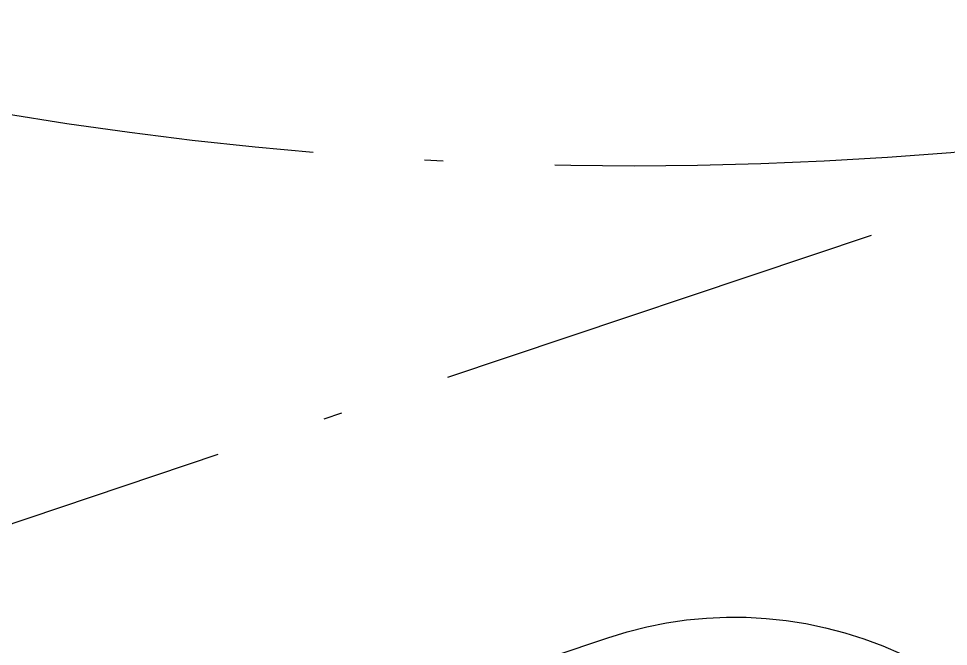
# Model space of a CAD drawing. Header units: metres. Extents: x 568006 to 1139366, y 2064802 to 4131555.
# Drawn here: x 568453.81 to 568472.53, y 2066161.05 to 2066173.7 of the extents above; entities that cross this region are included whole.
import ezdxf
from ezdxf.enums import TextEntityAlignment as Align
from ezdxf.xclip import XClip

# ---------------------------------------------------------------- set-up
doc = ezdxf.new("R2010")
doc.units = ezdxf.units.M
doc.header["$XCLIPFRAME"] = 0
doc.linetypes.add('ACAD_ISO10W100', pattern=[18.5, 12, -3, 0.5, -3])
for name, color, linetype in [('ghi_chu', 7, 'CONTINUOUS'), ('LogDg', 7, 'CONTINUOUS'), ('TimDg', 222, 'CONTINUOUS')]:
    doc.layers.add(name, color=color, linetype=linetype)
doc.layers.add('hung-demlonha', color=7, linetype='CONTINUOUS', lineweight=15)
doc.styles.add('QH1', font='arialbd.ttf', dxfattribs={"width": 0.8})

# ---------------------------------------------------------------- blocks, each defined once
blk = doc.blocks.new('tmbc_khub')
at = {"layer": 'LogDg'}
blk.add_lwpolyline([(-293.522, 223.735, -0.219363), (-288.93, 218.861), (-283.722, 203.345, 0.414214), (-273.593, 198.306), (-250.712, 205.985, -0.428104), (-240.47, 200.585), (-238.147, 192.399, -0.400458), (-243.297, 182.63), (-368.061, 140.76, -0.414214), (-378.19, 145.799), (-403.233, 220.422, -0.420828), (-398.674, 229.333, -0.172814), (-297.071, 225.166), (-293.522, 223.735)], format="xyb", dxfattribs=at)
at = {"layer": 'TimDg', "linetype": 'ACAD_ISO10W100', "ltscale": 0.75}
blk.add_lwpolyline([(-558.827, 150.469), (-503.593, 181.991, -0.007183), (-499.707, 184.135), (-428.05, 222.344), (-404.689, 230.507, -0.181821), (-295.95, 227.948), (-278.816, 221.041, 0.134331), (-238.712, 216.36)], format="xyb", dxfattribs=at)
blk.add_lwpolyline([(-287.982, 225.466), (-280.242, 202.403), (-238.706, 216.342)], dxfattribs=at)
at = {"layer": 'hung-demlonha', "color": 7, "ltscale": 5, "style": 'QH1', "width": 0.65}
for tag, p in [('BT04', (-109.598, 191.643)), ('BT06', (-305.798, 171.199)), ('BT05', (-282.572, 137.244))]:
    blk.add_attdef(tag, text='', height=3.96, rotation=0, dxfattribs=at).set_placement(p, align=Align.CENTER)

msp = doc.modelspace()

# ---------------------------------------------------------------- block references
at = {"layer": 'ghi_chu'}
ref = msp.add_blockref('tmbc_khub', (568716.382, 2065955.242), dxfattribs=at)
XClip(ref).set_block_clipping_path([(-391.9901366149, 0), (0, 477.830198009)])

doc.saveas('drawing.dxf')
